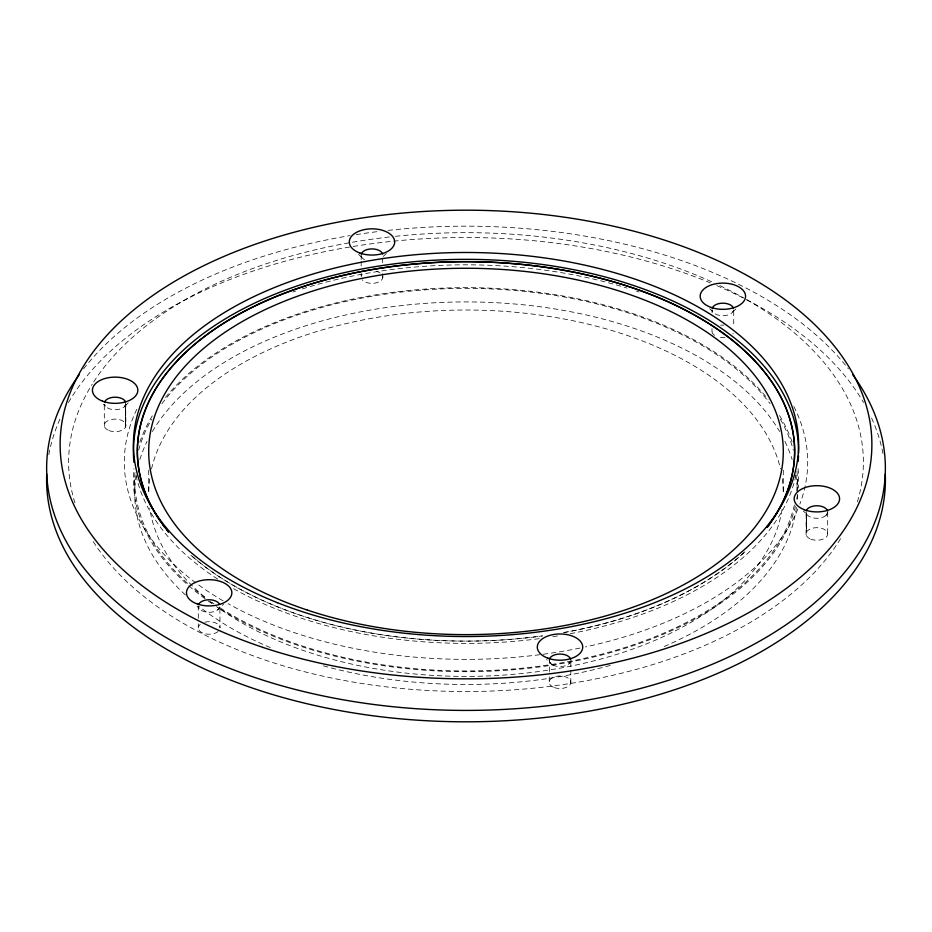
<?xml version="1.0" encoding="UTF-8"?>
<svg xmlns="http://www.w3.org/2000/svg" width="932" height="932" viewBox="0 0 932 932"><rect width="100%" height="100%" fill="white"/><g stroke="black" fill="none" stroke-linecap="round" stroke-linejoin="round"><path stroke-width="0.7" stroke-dasharray="4.66 3.5" d="M198.283 627.97L198.283 623.834M198.283 618.335L198.283 605.951L199.553 608.98L197.118 606.184M570.803 682.97L570.815 660.963L568.951 663.875L573.763 659.297M827.663 533.232L827.709 512.39A10.858 6.268 0 0 1 817.049 518.297A10.858 6.268 0 0 1 806.052 512.6M711.99 331.384L712.001 328.518M712.095 312.803L712.106 309.948M549.228 681.525L549.309 673.009M549.332 671.599L549.461 658.831L549.519 661.941L551.36 664.097L546.583 659.518M806.075 534.677L806.215 510.818L806.378 532.323L806.518 513.916L803.361 511.016M827.709 512.39L826.078 515.349L828.956 512.542M204.83 622.215A10.858 6.268 0 0 1 220.01 627.97L219.894 606.965L217.797 609.831L223.598 604.192M735.826 309.028L732.867 311.882L733.717 309.529L733.717 327.283M128.22 402.915L123.478 407.482L125.785 404.674L125.622 427.019L125.482 401.564L125.925 424.677M383.203 256.451L386.407 253.516M358.529 254.354L361.966 257.593L361.185 254.518L361.185 259.981M103.312 404.255L105.316 406.154L104.291 403.102L104.337 426.11M709.683 308.737L712.654 311.614L712.106 308.515M382.551 258.071L382.621 263.709M382.726 273.589L382.772 277.818M361.185 261.356L361.185 266.82M361.197 273.647L361.197 276.373A10.858 6.268 0 0 1 364.668 272.459M797.314 479.677L797.314 491.851M783.288 470.159L783.288 493.203A317.288 183.185 0 0 0 782.041 476.974M148.712 470.159L148.712 493.203A317.288 183.185 0 0 1 149.959 476.974M134.686 479.677L134.686 493.203M746.986 299.859A397.382 229.423 0 0 1 857.067 502.826M840.559 538.719A397.382 229.423 0 0 1 466 691.521A397.382 229.423 0 0 1 91.441 538.719M74.933 502.826A397.382 229.423 0 0 1 92.175 384.275M93.678 381.91A397.382 229.423 0 0 1 389.867 236.914M395.448 236.309A397.382 229.423 0 0 1 712.083 281.953M719.865 285.588A397.382 229.423 0 0 1 743.433 297.832M793.843 406.515A341.683 197.269 0 0 1 799.877 504.026M797.874 509.012A341.683 197.269 0 0 1 585.401 646.924M580.007 648.055A341.683 197.269 0 0 1 228.119 603.703M223.167 600.872A341.683 197.269 0 0 1 137.54 407.738M292.963 291.996A341.683 197.269 0 0 1 295.595 291.11M302.248 288.955A341.683 197.269 0 0 1 627.073 288.116M636.405 291.11A341.683 197.269 0 0 1 639.037 291.996M798.048 468.621A332.596 192.027 0 0 1 798.281 487.972M797.547 494.95A332.596 192.027 0 0 1 796.883 499.121M795.427 506.099A332.596 192.027 0 0 1 561.81 663.561A332.596 192.027 0 0 1 216.504 606.65M211.867 603.552A332.596 192.027 0 0 1 133.963 468.586M139.835 442.106A332.596 192.027 0 0 1 152.545 415.474M165.465 397.405A332.596 192.027 0 0 1 467.817 287.65A332.596 192.027 0 0 1 768.073 399.315M779.502 415.544A332.596 192.027 0 0 1 792.072 441.826M743.864 552.688A328.647 189.744 0 0 1 563.312 632.595M192.796 556.823A328.647 189.744 0 0 0 542.552 635.88A328.647 189.744 0 0 1 189.65 554.144M797.303 494.612A331.314 191.281 0 0 1 796.988 501.684M796.406 507.334A331.314 191.281 0 0 1 661.662 647.565M610.262 665.401A331.314 191.281 0 0 1 321.738 665.401M270.338 647.565A331.314 191.281 0 0 1 199.32 606.697M185.386 594.896A331.314 191.281 0 0 1 136.212 474.854M139.858 459.523A331.314 191.281 0 0 1 147.07 441.395M152.37 431.539A331.314 191.281 0 0 1 466 301.921A331.314 191.281 0 0 1 779.63 431.539M784.93 441.395A331.314 191.281 0 0 1 792.142 459.523M795.788 474.854A331.314 191.281 0 0 1 797.233 488.962M782.041 509.431A317.288 183.185 0 0 1 557.254 668.652A317.288 183.185 0 0 1 217.727 607.268M212.088 603.051A317.288 183.185 0 0 1 209.898 601.338M204.562 597.004A317.288 183.185 0 0 1 149.761 508.08M151.508 468.936A317.288 183.185 0 0 1 466 310.018A317.288 183.185 0 0 1 780.492 468.936M744.901 551.802A328.647 189.744 0 0 1 563.312 632.677M796.988 471.196A331.314 191.281 0 0 1 796.732 490.978M794.39 505.004A331.314 191.281 0 0 1 563.01 662.57A331.314 191.281 0 0 1 218.484 606.825M213.882 603.773A331.314 191.281 0 0 1 211.622 602.223M204.795 597.342A331.314 191.281 0 0 1 193.006 588.057M187.518 583.292A331.314 191.281 0 0 1 135.012 471.196M138.658 450.156A331.314 191.281 0 0 1 151.671 419.225M161.935 403.696A331.314 191.281 0 0 1 466 288.396A331.314 191.281 0 0 1 770.065 403.696M780.329 419.225A331.314 191.281 0 0 1 793.342 450.156M48.848 454.665A419.4 242.134 0 0 1 60.405 418.06M68.42 402.577A419.4 242.134 0 0 1 710.289 282.85M716.859 285.623A419.4 242.134 0 0 1 863.58 402.577M871.595 418.06A419.4 242.134 0 0 1 883.152 454.665M382.691 276.023A10.858 6.268 0 0 1 375.281 283.072A10.858 6.268 0 0 1 362.175 279.798M376.412 271.375A10.858 6.268 0 0 1 380.011 272.878M218.1 631.523A10.858 6.268 0 0 1 202.99 633.131A10.858 6.268 0 0 1 200.194 624.417M733.204 333.283A10.858 6.268 0 0 1 732.82 333.866M725.084 337.512A10.858 6.268 0 0 1 717.582 336.86M714.518 335.392A10.858 6.268 0 0 1 712.887 328.891M720.634 325.245A10.858 6.268 0 0 1 723.978 325.14M733.67 310.018A10.858 6.268 0 0 1 722.719 315.715A10.858 6.268 0 0 1 712.013 309.867M364.633 259.783A10.858 6.268 0 0 1 361.127 254.972M125.913 404.232A10.858 6.268 0 0 1 115.312 409.731A10.858 6.268 0 0 1 104.396 404.441M219.894 606.965A10.858 6.268 0 0 1 209.048 612.312A10.858 6.268 0 0 1 198.376 606.848M570.873 660.52A10.858 6.268 0 0 1 560.097 666.59A10.858 6.268 0 0 1 549.169 660.613M83.589 368.874A419.4 242.134 0 0 1 350.048 235.61M356.071 234.631A419.4 242.134 0 0 1 377.18 231.66M388.027 230.39A419.4 242.134 0 0 1 848.411 368.874M795.951 475.53A332.596 192.027 0 0 1 570.104 633.737M557.487 635.973A332.596 192.027 0 0 1 551.907 636.871M539.244 638.665A332.596 192.027 0 0 1 233.233 588.523M217.669 579.098A332.596 192.027 0 0 1 136.142 475.949M108.974 430.561A10.858 6.268 0 0 0 125.96 425.889A10.858 6.268 0 0 0 110.454 419.726A10.858 6.268 0 0 0 108.974 430.561M554.423 687.618A10.858 6.268 0 0 0 570.873 682.352A10.858 6.268 0 0 0 554.75 676.76A10.858 6.268 0 0 0 554.423 687.618M810.712 539.115A10.858 6.268 0 0 0 827.698 534.444A10.858 6.268 0 0 0 812.191 528.293A10.858 6.268 0 0 0 810.712 539.115"/><path stroke-width="1.4" d="M168.401 531.869A328.647 189.744 0 0 1 461.701 261.636A328.647 189.744 0 0 1 767.141 527.349M160.84 521.885A328.647 189.744 0 0 1 471.208 261.729A328.647 189.744 0 0 1 767.141 527.43M168.401 531.951A328.647 189.744 0 0 1 166.642 529.737M164.917 527.512A328.647 189.744 0 0 1 162.436 524.145M885.295 474.108A419.4 242.134 0 0 1 466 721.811A419.4 242.134 0 0 1 46.705 474.108M712.258 308.084A10.858 6.268 0 0 1 722.952 303.18A10.858 6.268 0 0 1 733.496 308.189M361.29 254.075A10.858 6.268 0 0 1 371.903 248.902A10.858 6.268 0 0 1 382.656 253.982M104.489 402.205A10.858 6.268 0 0 1 114.951 397.195A10.858 6.268 0 0 1 125.692 402.007M198.609 604.519A10.858 6.268 0 0 1 208.954 599.765A10.858 6.268 0 0 1 219.579 604.297M549.309 659.274A10.858 6.268 0 0 1 559.934 654.043A10.858 6.268 0 0 1 570.699 659.18M806.39 510.375A10.858 6.268 0 0 1 817.457 505.761A10.858 6.268 0 0 1 827.604 511.051M852.594 374.489A419.353 242.11 0 0 1 466 710.417A419.353 242.11 0 0 1 79.406 374.489M798.503 455.923A332.596 192.027 0 0 1 798.13 461.503M133.952 462.412A332.596 192.027 0 0 1 457.962 259.399A332.596 192.027 0 0 1 798.584 453.138M307.35 610.087A317.288 183.185 0 0 0 783.288 451.438A317.288 183.185 0 0 0 307.35 292.799A317.288 183.185 0 0 0 307.35 610.087M711.244 307.49A22.718 13.118 0 0 0 745.565 296.399A22.718 13.118 0 0 0 711.757 284.784A22.718 13.118 0 0 0 711.244 307.49M359.915 253.05A22.718 13.118 0 0 0 394.679 242.425A22.718 13.118 0 0 0 361.36 230.355A22.718 13.118 0 0 0 359.915 253.05M102.602 401.179A22.718 13.118 0 0 0 137.796 391.032A22.718 13.118 0 0 0 104.99 378.508A22.718 13.118 0 0 0 102.602 401.179M197.537 604.076A22.718 13.118 0 0 0 231.858 592.985A22.718 13.118 0 0 0 198.05 581.37A22.718 13.118 0 0 0 197.537 604.076M547.946 658.202A22.718 13.118 0 0 0 582.71 647.577A22.718 13.118 0 0 0 549.391 635.496A22.718 13.118 0 0 0 547.946 658.202M804.339 509.734A22.718 13.118 0 0 0 839.546 499.587A22.718 13.118 0 0 0 806.728 487.063A22.718 13.118 0 0 0 804.339 509.734M263.069 647.449A405.874 234.328 0 0 0 871.874 444.517A405.874 234.328 0 0 0 263.069 241.586A405.874 234.328 0 0 0 263.069 647.449M277.55 602.736A332.596 192.027 0 0 0 797.571 459.616A332.596 192.027 0 0 0 322.88 271.177A332.596 192.027 0 0 0 277.55 602.736"/></g></svg>
